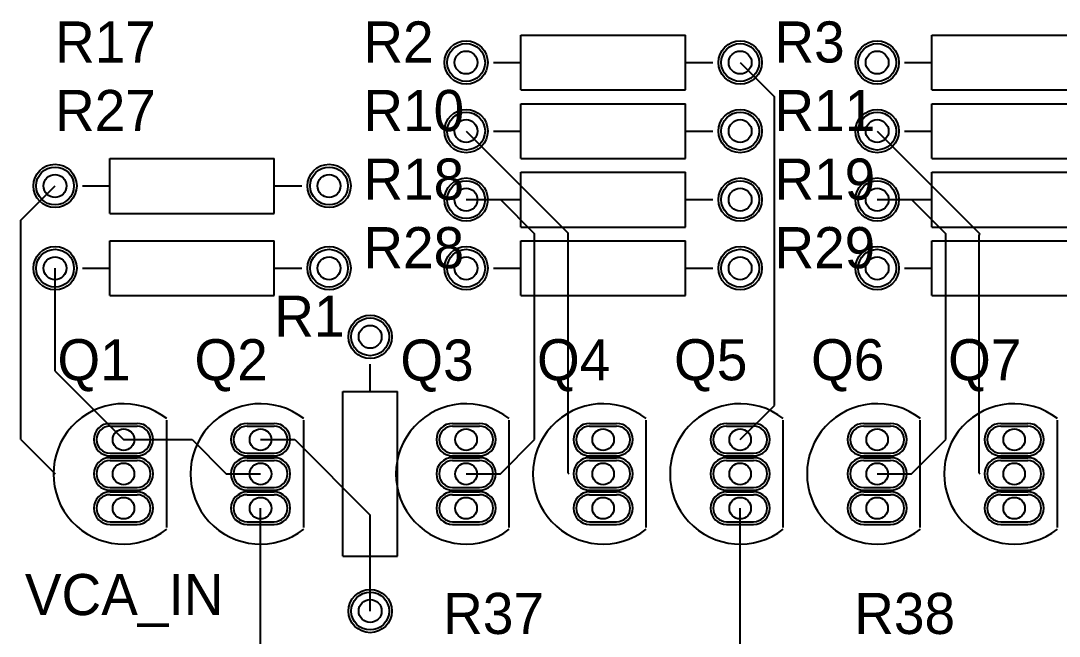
# Model space of a CAD drawing. Extents: x 0.2 to 21.7, y 0.2 to 7.8.
# Drawn here: x 2.85 to 4.366, y 3.863 to 4.761 of the extents above; entities that cross this region are included whole.
import ezdxf

# ---------------------------------------------------------------- set-up
doc = ezdxf.new("R2010")
doc.units = 0
doc.layers.get('0').update_dxf_attribs({"linetype": 'CONTINUOUS'})
for name, color, linetype in [('BOTTOMLAYER', 5, 'CONTINUOUS'), ('BOTTOMSOLDER', 6, 'CONTINUOUS'), ('MULTILAYER', 9, 'CONTINUOUS'), ('PADHOLE', 156, 'CONTINUOUS'), ('TOPLAYER', 1, 'CONTINUOUS'), ('TOPOVERLAY', 2, 'CONTINUOUS'), ('TOPSOLDER', 216, 'CONTINUOUS')]:
    doc.layers.add(name, color=color, linetype=linetype)

# ---------------------------------------------------------------- blocks, each defined once
blk = doc.blocks.new('29_04_33')
at = {"layer": 'BOTTOMLAYER'}
for p, q in [((-0.019685, 0.069685), (0.019685, 0.069685)), ((-0.019685, 0.030315), (0.019685, 0.030315)), ((-0.019685, 0.019685), (0.019685, 0.019685)), ((-0.019685, -0.019685), (0.019685, -0.019685)), ((-0.019685, -0.030315), (0.019685, -0.030315)), ((-0.019685, -0.069685), (0.019685, -0.069685))]:
    blk.add_line(p, q, dxfattribs=at)
for centre, start, end in [((-0.019685, 0.05), 90, 270), ((0.019685, 0.05), 270, 90), ((-0.019685, 0), 90, 270), ((0.019685, 0), 270, 90), ((-0.019685, -0.05), 90, 270), ((0.019685, -0.05), 270, 90)]:
    blk.add_arc(centre, 0.019685, start, end, dxfattribs=at)
at = {"layer": 'BOTTOMSOLDER'}
for p, q in [((-0.019685, 0.073685), (0.019685, 0.073685)), ((-0.019685, 0.026315), (0.019685, 0.026315)), ((-0.019685, 0.023685), (0.019685, 0.023685)), ((-0.019685, -0.023685), (0.019685, -0.023685)), ((-0.019685, -0.026315), (0.019685, -0.026315)), ((-0.019685, -0.073685), (0.019685, -0.073685))]:
    blk.add_line(p, q, dxfattribs=at)
for centre, start, end in [((-0.019685, 0.05), 90, 270), ((0.019685, 0.05), 270, 90), ((-0.019685, 0), 90, 270), ((0.019685, 0), 270, 90), ((-0.019685, -0.05), 90, 270), ((0.019685, -0.05), 270, 90)]:
    blk.add_arc(centre, 0.023685, start, end, dxfattribs=at)
at = {"layer": 'MULTILAYER'}
for p, q in [((-0.019685, 0.069685), (0.019685, 0.069685)), ((-0.019685, 0.030315), (0.019685, 0.030315)), ((-0.019685, 0.019685), (0.019685, 0.019685)), ((-0.019685, -0.019685), (0.019685, -0.019685)), ((-0.019685, -0.030315), (0.019685, -0.030315)), ((-0.019685, -0.069685), (0.019685, -0.069685))]:
    blk.add_line(p, q, dxfattribs=at)
for centre, start, end in [((-0.019685, 0.05), 90, 270), ((0.019685, 0.05), 270, 90), ((-0.019685, 0), 90, 270), ((0.019685, 0), 270, 90), ((-0.019685, -0.05), 90, 270), ((0.019685, -0.05), 270, 90)]:
    blk.add_arc(centre, 0.019685, start, end, dxfattribs=at)
at = {"layer": 'PADHOLE'}
for centre in [(0, 0.05), (0, 0), (0, -0.05)]:
    blk.add_circle(centre, 0.015748, dxfattribs=at)
at = {"layer": 'TOPLAYER'}
for p, q in [((-0.019685, 0.069685), (0.019685, 0.069685)), ((-0.019685, 0.030315), (0.019685, 0.030315)), ((-0.019685, 0.019685), (0.019685, 0.019685)), ((-0.019685, -0.019685), (0.019685, -0.019685)), ((-0.019685, -0.030315), (0.019685, -0.030315)), ((-0.019685, -0.069685), (0.019685, -0.069685))]:
    blk.add_line(p, q, dxfattribs=at)
for centre, start, end in [((-0.019685, 0.05), 90, 270), ((0.019685, 0.05), 270, 90), ((-0.019685, 0), 90, 270), ((0.019685, 0), 270, 90), ((-0.019685, -0.05), 90, 270), ((0.019685, -0.05), 270, 90)]:
    blk.add_arc(centre, 0.019685, start, end, dxfattribs=at)
at = {"layer": 'TOPOVERLAY'}
blk.add_line((0.062992, -0.078346), (0.062992, 0.078346), dxfattribs=at)
blk.add_arc((0, 0), 0.102362, 52, 308, dxfattribs=at)
at = {"layer": 'TOPSOLDER'}
for p, q in [((-0.019685, 0.073685), (0.019685, 0.073685)), ((-0.019685, 0.026315), (0.019685, 0.026315)), ((-0.019685, 0.023685), (0.019685, 0.023685)), ((-0.019685, -0.023685), (0.019685, -0.023685)), ((-0.019685, -0.026315), (0.019685, -0.026315)), ((-0.019685, -0.073685), (0.019685, -0.073685))]:
    blk.add_line(p, q, dxfattribs=at)
for centre, start, end in [((-0.019685, 0.05), 90, 270), ((0.019685, 0.05), 270, 90), ((-0.019685, 0), 90, 270), ((0.019685, 0), 270, 90), ((-0.019685, -0.05), 90, 270), ((0.019685, -0.05), 270, 90)]:
    blk.add_arc(centre, 0.023685, start, end, dxfattribs=at)
blk = doc.blocks.new('29_04_34')
at = {"layer": 'BOTTOMLAYER'}
for p, q in [((-0.019685, 0.069685), (0.019685, 0.069685)), ((-0.019685, 0.030315), (0.019685, 0.030315)), ((-0.019685, 0.019685), (0.019685, 0.019685)), ((-0.019685, -0.019685), (0.019685, -0.019685)), ((-0.019685, -0.030315), (0.019685, -0.030315)), ((-0.019685, -0.069685), (0.019685, -0.069685))]:
    blk.add_line(p, q, dxfattribs=at)
for centre, start, end in [((-0.019685, 0.05), 90, 270), ((0.019685, 0.05), 270, 90), ((-0.019685, 0), 90, 270), ((0.019685, 0), 270, 90), ((-0.019685, -0.05), 90, 270), ((0.019685, -0.05), 270, 90)]:
    blk.add_arc(centre, 0.019685, start, end, dxfattribs=at)
at = {"layer": 'BOTTOMSOLDER'}
for p, q in [((-0.019685, 0.073685), (0.019685, 0.073685)), ((-0.019685, 0.026315), (0.019685, 0.026315)), ((-0.019685, 0.023685), (0.019685, 0.023685)), ((-0.019685, -0.023685), (0.019685, -0.023685)), ((-0.019685, -0.026315), (0.019685, -0.026315)), ((-0.019685, -0.073685), (0.019685, -0.073685))]:
    blk.add_line(p, q, dxfattribs=at)
for centre, start, end in [((-0.019685, 0.05), 90, 270), ((0.019685, 0.05), 270, 90), ((-0.019685, 0), 90, 270), ((0.019685, 0), 270, 90), ((-0.019685, -0.05), 90, 270), ((0.019685, -0.05), 270, 90)]:
    blk.add_arc(centre, 0.023685, start, end, dxfattribs=at)
at = {"layer": 'MULTILAYER'}
for p, q in [((-0.019685, 0.069685), (0.019685, 0.069685)), ((-0.019685, 0.030315), (0.019685, 0.030315)), ((-0.019685, 0.019685), (0.019685, 0.019685)), ((-0.019685, -0.019685), (0.019685, -0.019685)), ((-0.019685, -0.030315), (0.019685, -0.030315)), ((-0.019685, -0.069685), (0.019685, -0.069685))]:
    blk.add_line(p, q, dxfattribs=at)
for centre, start, end in [((-0.019685, 0.05), 90, 270), ((0.019685, 0.05), 270, 90), ((-0.019685, 0), 90, 270), ((0.019685, 0), 270, 90), ((-0.019685, -0.05), 90, 270), ((0.019685, -0.05), 270, 90)]:
    blk.add_arc(centre, 0.019685, start, end, dxfattribs=at)
at = {"layer": 'PADHOLE'}
for centre in [(0, 0.05), (0, 0), (0, -0.05)]:
    blk.add_circle(centre, 0.015748, dxfattribs=at)
at = {"layer": 'TOPLAYER'}
for p, q in [((-0.019685, 0.069685), (0.019685, 0.069685)), ((-0.019685, 0.030315), (0.019685, 0.030315)), ((-0.019685, 0.019685), (0.019685, 0.019685)), ((-0.019685, -0.019685), (0.019685, -0.019685)), ((-0.019685, -0.030315), (0.019685, -0.030315)), ((-0.019685, -0.069685), (0.019685, -0.069685))]:
    blk.add_line(p, q, dxfattribs=at)
for centre, start, end in [((-0.019685, 0.05), 90, 270), ((0.019685, 0.05), 270, 90), ((-0.019685, 0), 90, 270), ((0.019685, 0), 270, 90), ((-0.019685, -0.05), 90, 270), ((0.019685, -0.05), 270, 90)]:
    blk.add_arc(centre, 0.019685, start, end, dxfattribs=at)
at = {"layer": 'TOPOVERLAY'}
blk.add_line((0.062992, -0.078346), (0.062992, 0.078346), dxfattribs=at)
blk.add_arc((0, 0), 0.102362, 52, 308, dxfattribs=at)
at = {"layer": 'TOPSOLDER'}
for p, q in [((-0.019685, 0.073685), (0.019685, 0.073685)), ((-0.019685, 0.026315), (0.019685, 0.026315)), ((-0.019685, 0.023685), (0.019685, 0.023685)), ((-0.019685, -0.023685), (0.019685, -0.023685)), ((-0.019685, -0.026315), (0.019685, -0.026315)), ((-0.019685, -0.073685), (0.019685, -0.073685))]:
    blk.add_line(p, q, dxfattribs=at)
for centre, start, end in [((-0.019685, 0.05), 90, 270), ((0.019685, 0.05), 270, 90), ((-0.019685, 0), 90, 270), ((0.019685, 0), 270, 90), ((-0.019685, -0.05), 90, 270), ((0.019685, -0.05), 270, 90)]:
    blk.add_arc(centre, 0.023685, start, end, dxfattribs=at)
blk = doc.blocks.new('29_04_35')
at = {"layer": 'BOTTOMLAYER'}
for p, q in [((-0.019685, 0.069685), (0.019685, 0.069685)), ((-0.019685, 0.030315), (0.019685, 0.030315)), ((-0.019685, 0.019685), (0.019685, 0.019685)), ((-0.019685, -0.019685), (0.019685, -0.019685)), ((-0.019685, -0.030315), (0.019685, -0.030315)), ((-0.019685, -0.069685), (0.019685, -0.069685))]:
    blk.add_line(p, q, dxfattribs=at)
for centre, start, end in [((-0.019685, 0.05), 90, 270), ((0.019685, 0.05), 270, 90), ((-0.019685, 0), 90, 270), ((0.019685, 0), 270, 90), ((-0.019685, -0.05), 90, 270), ((0.019685, -0.05), 270, 90)]:
    blk.add_arc(centre, 0.019685, start, end, dxfattribs=at)
at = {"layer": 'BOTTOMSOLDER'}
for p, q in [((-0.019685, 0.073685), (0.019685, 0.073685)), ((-0.019685, 0.026315), (0.019685, 0.026315)), ((-0.019685, 0.023685), (0.019685, 0.023685)), ((-0.019685, -0.023685), (0.019685, -0.023685)), ((-0.019685, -0.026315), (0.019685, -0.026315)), ((-0.019685, -0.073685), (0.019685, -0.073685))]:
    blk.add_line(p, q, dxfattribs=at)
for centre, start, end in [((-0.019685, 0.05), 90, 270), ((0.019685, 0.05), 270, 90), ((-0.019685, 0), 90, 270), ((0.019685, 0), 270, 90), ((-0.019685, -0.05), 90, 270), ((0.019685, -0.05), 270, 90)]:
    blk.add_arc(centre, 0.023685, start, end, dxfattribs=at)
at = {"layer": 'MULTILAYER'}
for p, q in [((-0.019685, 0.069685), (0.019685, 0.069685)), ((-0.019685, 0.030315), (0.019685, 0.030315)), ((-0.019685, 0.019685), (0.019685, 0.019685)), ((-0.019685, -0.019685), (0.019685, -0.019685)), ((-0.019685, -0.030315), (0.019685, -0.030315)), ((-0.019685, -0.069685), (0.019685, -0.069685))]:
    blk.add_line(p, q, dxfattribs=at)
for centre, start, end in [((-0.019685, 0.05), 90, 270), ((0.019685, 0.05), 270, 90), ((-0.019685, 0), 90, 270), ((0.019685, 0), 270, 90), ((-0.019685, -0.05), 90, 270), ((0.019685, -0.05), 270, 90)]:
    blk.add_arc(centre, 0.019685, start, end, dxfattribs=at)
at = {"layer": 'PADHOLE'}
for centre in [(0, 0.05), (0, 0), (0, -0.05)]:
    blk.add_circle(centre, 0.015748, dxfattribs=at)
at = {"layer": 'TOPLAYER'}
for p, q in [((-0.019685, 0.069685), (0.019685, 0.069685)), ((-0.019685, 0.030315), (0.019685, 0.030315)), ((-0.019685, 0.019685), (0.019685, 0.019685)), ((-0.019685, -0.019685), (0.019685, -0.019685)), ((-0.019685, -0.030315), (0.019685, -0.030315)), ((-0.019685, -0.069685), (0.019685, -0.069685))]:
    blk.add_line(p, q, dxfattribs=at)
for centre, start, end in [((-0.019685, 0.05), 90, 270), ((0.019685, 0.05), 270, 90), ((-0.019685, 0), 90, 270), ((0.019685, 0), 270, 90), ((-0.019685, -0.05), 90, 270), ((0.019685, -0.05), 270, 90)]:
    blk.add_arc(centre, 0.019685, start, end, dxfattribs=at)
at = {"layer": 'TOPOVERLAY'}
blk.add_line((0.062992, -0.078346), (0.062992, 0.078346), dxfattribs=at)
blk.add_arc((0, 0), 0.102362, 52, 308, dxfattribs=at)
at = {"layer": 'TOPSOLDER'}
for p, q in [((-0.019685, 0.073685), (0.019685, 0.073685)), ((-0.019685, 0.026315), (0.019685, 0.026315)), ((-0.019685, 0.023685), (0.019685, 0.023685)), ((-0.019685, -0.023685), (0.019685, -0.023685)), ((-0.019685, -0.026315), (0.019685, -0.026315)), ((-0.019685, -0.073685), (0.019685, -0.073685))]:
    blk.add_line(p, q, dxfattribs=at)
for centre, start, end in [((-0.019685, 0.05), 90, 270), ((0.019685, 0.05), 270, 90), ((-0.019685, 0), 90, 270), ((0.019685, 0), 270, 90), ((-0.019685, -0.05), 90, 270), ((0.019685, -0.05), 270, 90)]:
    blk.add_arc(centre, 0.023685, start, end, dxfattribs=at)
blk = doc.blocks.new('29_04_36')
at = {"layer": 'BOTTOMLAYER'}
for p, q in [((-0.019685, 0.069685), (0.019685, 0.069685)), ((-0.019685, 0.030315), (0.019685, 0.030315)), ((-0.019685, 0.019685), (0.019685, 0.019685)), ((-0.019685, -0.019685), (0.019685, -0.019685)), ((-0.019685, -0.030315), (0.019685, -0.030315)), ((-0.019685, -0.069685), (0.019685, -0.069685))]:
    blk.add_line(p, q, dxfattribs=at)
for centre, start, end in [((-0.019685, 0.05), 90, 270), ((0.019685, 0.05), 270, 90), ((-0.019685, 0), 90, 270), ((0.019685, 0), 270, 90), ((-0.019685, -0.05), 90, 270), ((0.019685, -0.05), 270, 90)]:
    blk.add_arc(centre, 0.019685, start, end, dxfattribs=at)
at = {"layer": 'BOTTOMSOLDER'}
for p, q in [((-0.019685, 0.073685), (0.019685, 0.073685)), ((-0.019685, 0.026315), (0.019685, 0.026315)), ((-0.019685, 0.023685), (0.019685, 0.023685)), ((-0.019685, -0.023685), (0.019685, -0.023685)), ((-0.019685, -0.026315), (0.019685, -0.026315)), ((-0.019685, -0.073685), (0.019685, -0.073685))]:
    blk.add_line(p, q, dxfattribs=at)
for centre, start, end in [((-0.019685, 0.05), 90, 270), ((0.019685, 0.05), 270, 90), ((-0.019685, 0), 90, 270), ((0.019685, 0), 270, 90), ((-0.019685, -0.05), 90, 270), ((0.019685, -0.05), 270, 90)]:
    blk.add_arc(centre, 0.023685, start, end, dxfattribs=at)
at = {"layer": 'MULTILAYER'}
for p, q in [((-0.019685, 0.069685), (0.019685, 0.069685)), ((-0.019685, 0.030315), (0.019685, 0.030315)), ((-0.019685, 0.019685), (0.019685, 0.019685)), ((-0.019685, -0.019685), (0.019685, -0.019685)), ((-0.019685, -0.030315), (0.019685, -0.030315)), ((-0.019685, -0.069685), (0.019685, -0.069685))]:
    blk.add_line(p, q, dxfattribs=at)
for centre, start, end in [((-0.019685, 0.05), 90, 270), ((0.019685, 0.05), 270, 90), ((-0.019685, 0), 90, 270), ((0.019685, 0), 270, 90), ((-0.019685, -0.05), 90, 270), ((0.019685, -0.05), 270, 90)]:
    blk.add_arc(centre, 0.019685, start, end, dxfattribs=at)
at = {"layer": 'PADHOLE'}
for centre in [(0, 0.05), (0, 0), (0, -0.05)]:
    blk.add_circle(centre, 0.015748, dxfattribs=at)
at = {"layer": 'TOPLAYER'}
for p, q in [((-0.019685, 0.069685), (0.019685, 0.069685)), ((-0.019685, 0.030315), (0.019685, 0.030315)), ((-0.019685, 0.019685), (0.019685, 0.019685)), ((-0.019685, -0.019685), (0.019685, -0.019685)), ((-0.019685, -0.030315), (0.019685, -0.030315)), ((-0.019685, -0.069685), (0.019685, -0.069685))]:
    blk.add_line(p, q, dxfattribs=at)
for centre, start, end in [((-0.019685, 0.05), 90, 270), ((0.019685, 0.05), 270, 90), ((-0.019685, 0), 90, 270), ((0.019685, 0), 270, 90), ((-0.019685, -0.05), 90, 270), ((0.019685, -0.05), 270, 90)]:
    blk.add_arc(centre, 0.019685, start, end, dxfattribs=at)
at = {"layer": 'TOPOVERLAY'}
blk.add_line((0.062992, -0.078346), (0.062992, 0.078346), dxfattribs=at)
blk.add_arc((0, 0), 0.102362, 52, 308, dxfattribs=at)
at = {"layer": 'TOPSOLDER'}
for p, q in [((-0.019685, 0.073685), (0.019685, 0.073685)), ((-0.019685, 0.026315), (0.019685, 0.026315)), ((-0.019685, 0.023685), (0.019685, 0.023685)), ((-0.019685, -0.023685), (0.019685, -0.023685)), ((-0.019685, -0.026315), (0.019685, -0.026315)), ((-0.019685, -0.073685), (0.019685, -0.073685))]:
    blk.add_line(p, q, dxfattribs=at)
for centre, start, end in [((-0.019685, 0.05), 90, 270), ((0.019685, 0.05), 270, 90), ((-0.019685, 0), 90, 270), ((0.019685, 0), 270, 90), ((-0.019685, -0.05), 90, 270), ((0.019685, -0.05), 270, 90)]:
    blk.add_arc(centre, 0.023685, start, end, dxfattribs=at)
blk = doc.blocks.new('29_04_37')
at = {"layer": 'BOTTOMLAYER'}
for p, q in [((-0.019685, 0.069685), (0.019685, 0.069685)), ((-0.019685, 0.030315), (0.019685, 0.030315)), ((-0.019685, 0.019685), (0.019685, 0.019685)), ((-0.019685, -0.019685), (0.019685, -0.019685)), ((-0.019685, -0.030315), (0.019685, -0.030315)), ((-0.019685, -0.069685), (0.019685, -0.069685))]:
    blk.add_line(p, q, dxfattribs=at)
for centre, start, end in [((-0.019685, 0.05), 90, 270), ((0.019685, 0.05), 270, 90), ((-0.019685, 0), 90, 270), ((0.019685, 0), 270, 90), ((-0.019685, -0.05), 90, 270), ((0.019685, -0.05), 270, 90)]:
    blk.add_arc(centre, 0.019685, start, end, dxfattribs=at)
at = {"layer": 'BOTTOMSOLDER'}
for p, q in [((-0.019685, 0.073685), (0.019685, 0.073685)), ((-0.019685, 0.026315), (0.019685, 0.026315)), ((-0.019685, 0.023685), (0.019685, 0.023685)), ((-0.019685, -0.023685), (0.019685, -0.023685)), ((-0.019685, -0.026315), (0.019685, -0.026315)), ((-0.019685, -0.073685), (0.019685, -0.073685))]:
    blk.add_line(p, q, dxfattribs=at)
for centre, start, end in [((-0.019685, 0.05), 90, 270), ((0.019685, 0.05), 270, 90), ((-0.019685, 0), 90, 270), ((0.019685, 0), 270, 90), ((-0.019685, -0.05), 90, 270), ((0.019685, -0.05), 270, 90)]:
    blk.add_arc(centre, 0.023685, start, end, dxfattribs=at)
at = {"layer": 'MULTILAYER'}
for p, q in [((-0.019685, 0.069685), (0.019685, 0.069685)), ((-0.019685, 0.030315), (0.019685, 0.030315)), ((-0.019685, 0.019685), (0.019685, 0.019685)), ((-0.019685, -0.019685), (0.019685, -0.019685)), ((-0.019685, -0.030315), (0.019685, -0.030315)), ((-0.019685, -0.069685), (0.019685, -0.069685))]:
    blk.add_line(p, q, dxfattribs=at)
for centre, start, end in [((-0.019685, 0.05), 90, 270), ((0.019685, 0.05), 270, 90), ((-0.019685, 0), 90, 270), ((0.019685, 0), 270, 90), ((-0.019685, -0.05), 90, 270), ((0.019685, -0.05), 270, 90)]:
    blk.add_arc(centre, 0.019685, start, end, dxfattribs=at)
at = {"layer": 'PADHOLE'}
for centre in [(0, 0.05), (0, 0), (0, -0.05)]:
    blk.add_circle(centre, 0.015748, dxfattribs=at)
at = {"layer": 'TOPLAYER'}
for p, q in [((-0.019685, 0.069685), (0.019685, 0.069685)), ((-0.019685, 0.030315), (0.019685, 0.030315)), ((-0.019685, 0.019685), (0.019685, 0.019685)), ((-0.019685, -0.019685), (0.019685, -0.019685)), ((-0.019685, -0.030315), (0.019685, -0.030315)), ((-0.019685, -0.069685), (0.019685, -0.069685))]:
    blk.add_line(p, q, dxfattribs=at)
for centre, start, end in [((-0.019685, 0.05), 90, 270), ((0.019685, 0.05), 270, 90), ((-0.019685, 0), 90, 270), ((0.019685, 0), 270, 90), ((-0.019685, -0.05), 90, 270), ((0.019685, -0.05), 270, 90)]:
    blk.add_arc(centre, 0.019685, start, end, dxfattribs=at)
at = {"layer": 'TOPOVERLAY'}
blk.add_line((0.062992, -0.078346), (0.062992, 0.078346), dxfattribs=at)
blk.add_arc((0, 0), 0.102362, 52, 308, dxfattribs=at)
at = {"layer": 'TOPSOLDER'}
for p, q in [((-0.019685, 0.073685), (0.019685, 0.073685)), ((-0.019685, 0.026315), (0.019685, 0.026315)), ((-0.019685, 0.023685), (0.019685, 0.023685)), ((-0.019685, -0.023685), (0.019685, -0.023685)), ((-0.019685, -0.026315), (0.019685, -0.026315)), ((-0.019685, -0.073685), (0.019685, -0.073685))]:
    blk.add_line(p, q, dxfattribs=at)
for centre, start, end in [((-0.019685, 0.05), 90, 270), ((0.019685, 0.05), 270, 90), ((-0.019685, 0), 90, 270), ((0.019685, 0), 270, 90), ((-0.019685, -0.05), 90, 270), ((0.019685, -0.05), 270, 90)]:
    blk.add_arc(centre, 0.023685, start, end, dxfattribs=at)
blk = doc.blocks.new('29_04_38')
at = {"layer": 'BOTTOMLAYER'}
for p, q in [((-0.019685, 0.069685), (0.019685, 0.069685)), ((-0.019685, 0.030315), (0.019685, 0.030315)), ((-0.019685, 0.019685), (0.019685, 0.019685)), ((-0.019685, -0.019685), (0.019685, -0.019685)), ((-0.019685, -0.030315), (0.019685, -0.030315)), ((-0.019685, -0.069685), (0.019685, -0.069685))]:
    blk.add_line(p, q, dxfattribs=at)
for centre, start, end in [((-0.019685, 0.05), 90, 270), ((0.019685, 0.05), 270, 90), ((-0.019685, 0), 90, 270), ((0.019685, 0), 270, 90), ((-0.019685, -0.05), 90, 270), ((0.019685, -0.05), 270, 90)]:
    blk.add_arc(centre, 0.019685, start, end, dxfattribs=at)
at = {"layer": 'BOTTOMSOLDER'}
for p, q in [((-0.019685, 0.073685), (0.019685, 0.073685)), ((-0.019685, 0.026315), (0.019685, 0.026315)), ((-0.019685, 0.023685), (0.019685, 0.023685)), ((-0.019685, -0.023685), (0.019685, -0.023685)), ((-0.019685, -0.026315), (0.019685, -0.026315)), ((-0.019685, -0.073685), (0.019685, -0.073685))]:
    blk.add_line(p, q, dxfattribs=at)
for centre, start, end in [((-0.019685, 0.05), 90, 270), ((0.019685, 0.05), 270, 90), ((-0.019685, 0), 90, 270), ((0.019685, 0), 270, 90), ((-0.019685, -0.05), 90, 270), ((0.019685, -0.05), 270, 90)]:
    blk.add_arc(centre, 0.023685, start, end, dxfattribs=at)
at = {"layer": 'MULTILAYER'}
for p, q in [((-0.019685, 0.069685), (0.019685, 0.069685)), ((-0.019685, 0.030315), (0.019685, 0.030315)), ((-0.019685, 0.019685), (0.019685, 0.019685)), ((-0.019685, -0.019685), (0.019685, -0.019685)), ((-0.019685, -0.030315), (0.019685, -0.030315)), ((-0.019685, -0.069685), (0.019685, -0.069685))]:
    blk.add_line(p, q, dxfattribs=at)
for centre, start, end in [((-0.019685, 0.05), 90, 270), ((0.019685, 0.05), 270, 90), ((-0.019685, 0), 90, 270), ((0.019685, 0), 270, 90), ((-0.019685, -0.05), 90, 270), ((0.019685, -0.05), 270, 90)]:
    blk.add_arc(centre, 0.019685, start, end, dxfattribs=at)
at = {"layer": 'PADHOLE'}
for centre in [(0, 0.05), (0, 0), (0, -0.05)]:
    blk.add_circle(centre, 0.015748, dxfattribs=at)
at = {"layer": 'TOPLAYER'}
for p, q in [((-0.019685, 0.069685), (0.019685, 0.069685)), ((-0.019685, 0.030315), (0.019685, 0.030315)), ((-0.019685, 0.019685), (0.019685, 0.019685)), ((-0.019685, -0.019685), (0.019685, -0.019685)), ((-0.019685, -0.030315), (0.019685, -0.030315)), ((-0.019685, -0.069685), (0.019685, -0.069685))]:
    blk.add_line(p, q, dxfattribs=at)
for centre, start, end in [((-0.019685, 0.05), 90, 270), ((0.019685, 0.05), 270, 90), ((-0.019685, 0), 90, 270), ((0.019685, 0), 270, 90), ((-0.019685, -0.05), 90, 270), ((0.019685, -0.05), 270, 90)]:
    blk.add_arc(centre, 0.019685, start, end, dxfattribs=at)
at = {"layer": 'TOPOVERLAY'}
blk.add_line((0.062992, -0.078346), (0.062992, 0.078346), dxfattribs=at)
blk.add_arc((0, 0), 0.102362, 52, 308, dxfattribs=at)
at = {"layer": 'TOPSOLDER'}
for p, q in [((-0.019685, 0.073685), (0.019685, 0.073685)), ((-0.019685, 0.026315), (0.019685, 0.026315)), ((-0.019685, 0.023685), (0.019685, 0.023685)), ((-0.019685, -0.023685), (0.019685, -0.023685)), ((-0.019685, -0.026315), (0.019685, -0.026315)), ((-0.019685, -0.073685), (0.019685, -0.073685))]:
    blk.add_line(p, q, dxfattribs=at)
for centre, start, end in [((-0.019685, 0.05), 90, 270), ((0.019685, 0.05), 270, 90), ((-0.019685, 0), 90, 270), ((0.019685, 0), 270, 90), ((-0.019685, -0.05), 90, 270), ((0.019685, -0.05), 270, 90)]:
    blk.add_arc(centre, 0.023685, start, end, dxfattribs=at)
blk = doc.blocks.new('29_04_39')
at = {"layer": 'BOTTOMLAYER'}
for p, q in [((-0.019685, 0.069685), (0.019685, 0.069685)), ((-0.019685, 0.030315), (0.019685, 0.030315)), ((-0.019685, 0.019685), (0.019685, 0.019685)), ((-0.019685, -0.019685), (0.019685, -0.019685)), ((-0.019685, -0.030315), (0.019685, -0.030315)), ((-0.019685, -0.069685), (0.019685, -0.069685))]:
    blk.add_line(p, q, dxfattribs=at)
for centre, start, end in [((-0.019685, 0.05), 90, 270), ((0.019685, 0.05), 270, 90), ((-0.019685, 0), 90, 270), ((0.019685, 0), 270, 90), ((-0.019685, -0.05), 90, 270), ((0.019685, -0.05), 270, 90)]:
    blk.add_arc(centre, 0.019685, start, end, dxfattribs=at)
at = {"layer": 'BOTTOMSOLDER'}
for p, q in [((-0.019685, 0.073685), (0.019685, 0.073685)), ((-0.019685, 0.026315), (0.019685, 0.026315)), ((-0.019685, 0.023685), (0.019685, 0.023685)), ((-0.019685, -0.023685), (0.019685, -0.023685)), ((-0.019685, -0.026315), (0.019685, -0.026315)), ((-0.019685, -0.073685), (0.019685, -0.073685))]:
    blk.add_line(p, q, dxfattribs=at)
for centre, start, end in [((-0.019685, 0.05), 90, 270), ((0.019685, 0.05), 270, 90), ((-0.019685, 0), 90, 270), ((0.019685, 0), 270, 90), ((-0.019685, -0.05), 90, 270), ((0.019685, -0.05), 270, 90)]:
    blk.add_arc(centre, 0.023685, start, end, dxfattribs=at)
at = {"layer": 'MULTILAYER'}
for p, q in [((-0.019685, 0.069685), (0.019685, 0.069685)), ((-0.019685, 0.030315), (0.019685, 0.030315)), ((-0.019685, 0.019685), (0.019685, 0.019685)), ((-0.019685, -0.019685), (0.019685, -0.019685)), ((-0.019685, -0.030315), (0.019685, -0.030315)), ((-0.019685, -0.069685), (0.019685, -0.069685))]:
    blk.add_line(p, q, dxfattribs=at)
for centre, start, end in [((-0.019685, 0.05), 90, 270), ((0.019685, 0.05), 270, 90), ((-0.019685, 0), 90, 270), ((0.019685, 0), 270, 90), ((-0.019685, -0.05), 90, 270), ((0.019685, -0.05), 270, 90)]:
    blk.add_arc(centre, 0.019685, start, end, dxfattribs=at)
at = {"layer": 'PADHOLE'}
for centre in [(0, 0.05), (0, 0), (0, -0.05)]:
    blk.add_circle(centre, 0.015748, dxfattribs=at)
at = {"layer": 'TOPLAYER'}
for p, q in [((-0.019685, 0.069685), (0.019685, 0.069685)), ((-0.019685, 0.030315), (0.019685, 0.030315)), ((-0.019685, 0.019685), (0.019685, 0.019685)), ((-0.019685, -0.019685), (0.019685, -0.019685)), ((-0.019685, -0.030315), (0.019685, -0.030315)), ((-0.019685, -0.069685), (0.019685, -0.069685))]:
    blk.add_line(p, q, dxfattribs=at)
for centre, start, end in [((-0.019685, 0.05), 90, 270), ((0.019685, 0.05), 270, 90), ((-0.019685, 0), 90, 270), ((0.019685, 0), 270, 90), ((-0.019685, -0.05), 90, 270), ((0.019685, -0.05), 270, 90)]:
    blk.add_arc(centre, 0.019685, start, end, dxfattribs=at)
at = {"layer": 'TOPOVERLAY'}
blk.add_line((0.062992, -0.078346), (0.062992, 0.078346), dxfattribs=at)
blk.add_arc((0, 0), 0.102362, 52, 308, dxfattribs=at)
at = {"layer": 'TOPSOLDER'}
for p, q in [((-0.019685, 0.073685), (0.019685, 0.073685)), ((-0.019685, 0.026315), (0.019685, 0.026315)), ((-0.019685, 0.023685), (0.019685, 0.023685)), ((-0.019685, -0.023685), (0.019685, -0.023685)), ((-0.019685, -0.026315), (0.019685, -0.026315)), ((-0.019685, -0.073685), (0.019685, -0.073685))]:
    blk.add_line(p, q, dxfattribs=at)
for centre, start, end in [((-0.019685, 0.05), 90, 270), ((0.019685, 0.05), 270, 90), ((-0.019685, 0), 90, 270), ((0.019685, 0), 270, 90), ((-0.019685, -0.05), 90, 270), ((0.019685, -0.05), 270, 90)]:
    blk.add_arc(centre, 0.023685, start, end, dxfattribs=at)
blk = doc.blocks.new('AXIAL_0_4_65')
at = {"layer": 'BOTTOMLAYER'}
for centre in [(-0.2, 0), (0.2, 0)]:
    blk.add_circle(centre, 0.0276, dxfattribs=at)
at = {"layer": 'BOTTOMSOLDER'}
for centre in [(-0.2, 0), (0.2, 0)]:
    blk.add_circle(centre, 0.0316, dxfattribs=at)
at = {"layer": 'MULTILAYER'}
for centre in [(-0.2, 0), (0.2, 0)]:
    blk.add_circle(centre, 0.0276, dxfattribs=at)
at = {"layer": 'PADHOLE'}
for centre in [(-0.2, 0), (0.2, 0)]:
    blk.add_circle(centre, 0.0167, dxfattribs=at)
at = {"layer": 'TOPLAYER'}
for centre in [(-0.2, 0), (0.2, 0)]:
    blk.add_circle(centre, 0.0276, dxfattribs=at)
at = {"layer": 'TOPOVERLAY'}
for p, q in [((0.12, 0.04), (-0.12, 0.04)), ((-0.12, -0.04), (-0.12, 0.04)), ((0.12, -0.04), (0.12, 0.04)), ((-0.12, 0), (-0.16, 0)), ((0.16, 0), (0.12, 0)), ((0.12, -0.04), (-0.12, -0.04))]:
    blk.add_line(p, q, dxfattribs=at)
at = {"layer": 'TOPSOLDER'}
for centre in [(-0.2, 0), (0.2, 0)]:
    blk.add_circle(centre, 0.0316, dxfattribs=at)
blk = doc.blocks.new('AXIAL_0_4_66')
at = {"layer": 'BOTTOMLAYER'}
for centre in [(-0.2, 0), (0.2, 0)]:
    blk.add_circle(centre, 0.0276, dxfattribs=at)
at = {"layer": 'BOTTOMSOLDER'}
for centre in [(-0.2, 0), (0.2, 0)]:
    blk.add_circle(centre, 0.0316, dxfattribs=at)
at = {"layer": 'MULTILAYER'}
for centre in [(-0.2, 0), (0.2, 0)]:
    blk.add_circle(centre, 0.0276, dxfattribs=at)
at = {"layer": 'PADHOLE'}
for centre in [(-0.2, 0), (0.2, 0)]:
    blk.add_circle(centre, 0.0167, dxfattribs=at)
at = {"layer": 'TOPLAYER'}
for centre in [(-0.2, 0), (0.2, 0)]:
    blk.add_circle(centre, 0.0276, dxfattribs=at)
at = {"layer": 'TOPOVERLAY'}
for p, q in [((-0.12, 0.04), (0.12, 0.04)), ((-0.12, -0.04), (-0.12, 0.04)), ((0.12, -0.04), (0.12, 0.04)), ((-0.16, 0), (-0.12, 0)), ((0.12, 0), (0.16, 0)), ((-0.12, -0.04), (0.12, -0.04))]:
    blk.add_line(p, q, dxfattribs=at)
at = {"layer": 'TOPSOLDER'}
for centre in [(-0.2, 0), (0.2, 0)]:
    blk.add_circle(centre, 0.0316, dxfattribs=at)
blk = doc.blocks.new('AXIAL_0_4_67')
at = {"layer": 'BOTTOMLAYER'}
for centre in [(-0.2, 0), (0.2, 0)]:
    blk.add_circle(centre, 0.0276, dxfattribs=at)
at = {"layer": 'BOTTOMSOLDER'}
for centre in [(-0.2, 0), (0.2, 0)]:
    blk.add_circle(centre, 0.0316, dxfattribs=at)
at = {"layer": 'MULTILAYER'}
for centre in [(-0.2, 0), (0.2, 0)]:
    blk.add_circle(centre, 0.0276, dxfattribs=at)
at = {"layer": 'PADHOLE'}
for centre in [(-0.2, 0), (0.2, 0)]:
    blk.add_circle(centre, 0.0167, dxfattribs=at)
at = {"layer": 'TOPLAYER'}
for centre in [(-0.2, 0), (0.2, 0)]:
    blk.add_circle(centre, 0.0276, dxfattribs=at)
at = {"layer": 'TOPOVERLAY'}
for p, q in [((-0.12, 0.04), (0.12, 0.04)), ((-0.12, -0.04), (-0.12, 0.04)), ((0.12, -0.04), (0.12, 0.04)), ((-0.16, 0), (-0.12, 0)), ((0.12, 0), (0.16, 0)), ((-0.12, -0.04), (0.12, -0.04))]:
    blk.add_line(p, q, dxfattribs=at)
at = {"layer": 'TOPSOLDER'}
for centre in [(-0.2, 0), (0.2, 0)]:
    blk.add_circle(centre, 0.0316, dxfattribs=at)
blk = doc.blocks.new('AXIAL_0_4_74')
at = {"layer": 'BOTTOMLAYER'}
for centre in [(-0.2, 0), (0.2, 0)]:
    blk.add_circle(centre, 0.0276, dxfattribs=at)
at = {"layer": 'BOTTOMSOLDER'}
for centre in [(-0.2, 0), (0.2, 0)]:
    blk.add_circle(centre, 0.0316, dxfattribs=at)
at = {"layer": 'MULTILAYER'}
for centre in [(-0.2, 0), (0.2, 0)]:
    blk.add_circle(centre, 0.0276, dxfattribs=at)
at = {"layer": 'PADHOLE'}
for centre in [(-0.2, 0), (0.2, 0)]:
    blk.add_circle(centre, 0.0167, dxfattribs=at)
at = {"layer": 'TOPLAYER'}
for centre in [(-0.2, 0), (0.2, 0)]:
    blk.add_circle(centre, 0.0276, dxfattribs=at)
at = {"layer": 'TOPOVERLAY'}
for p, q in [((-0.12, 0.04), (0.12, 0.04)), ((-0.12, -0.04), (-0.12, 0.04)), ((0.12, -0.04), (0.12, 0.04)), ((-0.16, 0), (-0.12, 0)), ((0.12, 0), (0.16, 0)), ((-0.12, -0.04), (0.12, -0.04))]:
    blk.add_line(p, q, dxfattribs=at)
at = {"layer": 'TOPSOLDER'}
for centre in [(-0.2, 0), (0.2, 0)]:
    blk.add_circle(centre, 0.0316, dxfattribs=at)
blk = doc.blocks.new('AXIAL_0_4_75')
at = {"layer": 'BOTTOMLAYER'}
for centre in [(-0.2, 0), (0.2, 0)]:
    blk.add_circle(centre, 0.0276, dxfattribs=at)
at = {"layer": 'BOTTOMSOLDER'}
for centre in [(-0.2, 0), (0.2, 0)]:
    blk.add_circle(centre, 0.0316, dxfattribs=at)
at = {"layer": 'MULTILAYER'}
for centre in [(-0.2, 0), (0.2, 0)]:
    blk.add_circle(centre, 0.0276, dxfattribs=at)
at = {"layer": 'PADHOLE'}
for centre in [(-0.2, 0), (0.2, 0)]:
    blk.add_circle(centre, 0.0167, dxfattribs=at)
at = {"layer": 'TOPLAYER'}
for centre in [(-0.2, 0), (0.2, 0)]:
    blk.add_circle(centre, 0.0276, dxfattribs=at)
at = {"layer": 'TOPOVERLAY'}
for p, q in [((-0.12, 0.04), (0.12, 0.04)), ((-0.12, -0.04), (-0.12, 0.04)), ((0.12, -0.04), (0.12, 0.04)), ((-0.16, 0), (-0.12, 0)), ((0.12, 0), (0.16, 0)), ((-0.12, -0.04), (0.12, -0.04))]:
    blk.add_line(p, q, dxfattribs=at)
at = {"layer": 'TOPSOLDER'}
for centre in [(-0.2, 0), (0.2, 0)]:
    blk.add_circle(centre, 0.0316, dxfattribs=at)
blk = doc.blocks.new('AXIAL_0_4_81')
at = {"layer": 'BOTTOMLAYER'}
for centre in [(-0.2, 0), (0.2, 0)]:
    blk.add_circle(centre, 0.0276, dxfattribs=at)
at = {"layer": 'BOTTOMSOLDER'}
for centre in [(-0.2, 0), (0.2, 0)]:
    blk.add_circle(centre, 0.0316, dxfattribs=at)
at = {"layer": 'MULTILAYER'}
for centre in [(-0.2, 0), (0.2, 0)]:
    blk.add_circle(centre, 0.0276, dxfattribs=at)
at = {"layer": 'PADHOLE'}
for centre in [(-0.2, 0), (0.2, 0)]:
    blk.add_circle(centre, 0.0167, dxfattribs=at)
at = {"layer": 'TOPLAYER'}
for centre in [(-0.2, 0), (0.2, 0)]:
    blk.add_circle(centre, 0.0276, dxfattribs=at)
at = {"layer": 'TOPOVERLAY'}
for p, q in [((-0.12, 0.04), (0.12, 0.04)), ((-0.12, -0.04), (-0.12, 0.04)), ((0.12, -0.04), (0.12, 0.04)), ((-0.16, 0), (-0.12, 0)), ((0.12, 0), (0.16, 0)), ((-0.12, -0.04), (0.12, -0.04))]:
    blk.add_line(p, q, dxfattribs=at)
at = {"layer": 'TOPSOLDER'}
for centre in [(-0.2, 0), (0.2, 0)]:
    blk.add_circle(centre, 0.0316, dxfattribs=at)
blk = doc.blocks.new('AXIAL_0_4_82')
at = {"layer": 'BOTTOMLAYER'}
for centre in [(-0.2, 0), (0.2, 0)]:
    blk.add_circle(centre, 0.0276, dxfattribs=at)
at = {"layer": 'BOTTOMSOLDER'}
for centre in [(-0.2, 0), (0.2, 0)]:
    blk.add_circle(centre, 0.0316, dxfattribs=at)
at = {"layer": 'MULTILAYER'}
for centre in [(-0.2, 0), (0.2, 0)]:
    blk.add_circle(centre, 0.0276, dxfattribs=at)
at = {"layer": 'PADHOLE'}
for centre in [(-0.2, 0), (0.2, 0)]:
    blk.add_circle(centre, 0.0167, dxfattribs=at)
at = {"layer": 'TOPLAYER'}
for centre in [(-0.2, 0), (0.2, 0)]:
    blk.add_circle(centre, 0.0276, dxfattribs=at)
at = {"layer": 'TOPOVERLAY'}
for p, q in [((-0.12, 0.04), (0.12, 0.04)), ((-0.12, -0.04), (-0.12, 0.04)), ((0.12, -0.04), (0.12, 0.04)), ((-0.16, 0), (-0.12, 0)), ((0.12, 0), (0.16, 0)), ((-0.12, -0.04), (0.12, -0.04))]:
    blk.add_line(p, q, dxfattribs=at)
at = {"layer": 'TOPSOLDER'}
for centre in [(-0.2, 0), (0.2, 0)]:
    blk.add_circle(centre, 0.0316, dxfattribs=at)
blk = doc.blocks.new('AXIAL_0_4_83')
at = {"layer": 'BOTTOMLAYER'}
for centre in [(-0.2, 0), (0.2, 0)]:
    blk.add_circle(centre, 0.0276, dxfattribs=at)
at = {"layer": 'BOTTOMSOLDER'}
for centre in [(-0.2, 0), (0.2, 0)]:
    blk.add_circle(centre, 0.0316, dxfattribs=at)
at = {"layer": 'MULTILAYER'}
for centre in [(-0.2, 0), (0.2, 0)]:
    blk.add_circle(centre, 0.0276, dxfattribs=at)
at = {"layer": 'PADHOLE'}
for centre in [(-0.2, 0), (0.2, 0)]:
    blk.add_circle(centre, 0.0167, dxfattribs=at)
at = {"layer": 'TOPLAYER'}
for centre in [(-0.2, 0), (0.2, 0)]:
    blk.add_circle(centre, 0.0276, dxfattribs=at)
at = {"layer": 'TOPOVERLAY'}
for p, q in [((-0.12, 0.04), (0.12, 0.04)), ((-0.12, -0.04), (-0.12, 0.04)), ((0.12, -0.04), (0.12, 0.04)), ((-0.16, 0), (-0.12, 0)), ((0.12, 0), (0.16, 0)), ((-0.12, -0.04), (0.12, -0.04))]:
    blk.add_line(p, q, dxfattribs=at)
at = {"layer": 'TOPSOLDER'}
for centre in [(-0.2, 0), (0.2, 0)]:
    blk.add_circle(centre, 0.0316, dxfattribs=at)
blk = doc.blocks.new('AXIAL_0_4_91')
at = {"layer": 'BOTTOMLAYER'}
for centre in [(-0.2, 0), (0.2, 0)]:
    blk.add_circle(centre, 0.0276, dxfattribs=at)
at = {"layer": 'BOTTOMSOLDER'}
for centre in [(-0.2, 0), (0.2, 0)]:
    blk.add_circle(centre, 0.0316, dxfattribs=at)
at = {"layer": 'MULTILAYER'}
for centre in [(-0.2, 0), (0.2, 0)]:
    blk.add_circle(centre, 0.0276, dxfattribs=at)
at = {"layer": 'PADHOLE'}
for centre in [(-0.2, 0), (0.2, 0)]:
    blk.add_circle(centre, 0.0167, dxfattribs=at)
at = {"layer": 'TOPLAYER'}
for centre in [(-0.2, 0), (0.2, 0)]:
    blk.add_circle(centre, 0.0276, dxfattribs=at)
at = {"layer": 'TOPOVERLAY'}
for p, q in [((-0.12, 0.04), (0.12, 0.04)), ((-0.12, -0.04), (-0.12, 0.04)), ((0.12, -0.04), (0.12, 0.04)), ((-0.16, 0), (-0.12, 0)), ((0.12, 0), (0.16, 0)), ((-0.12, -0.04), (0.12, -0.04))]:
    blk.add_line(p, q, dxfattribs=at)
at = {"layer": 'TOPSOLDER'}
for centre in [(-0.2, 0), (0.2, 0)]:
    blk.add_circle(centre, 0.0316, dxfattribs=at)
blk = doc.blocks.new('AXIAL_0_4_92')
at = {"layer": 'BOTTOMLAYER'}
for centre in [(-0.2, 0), (0.2, 0)]:
    blk.add_circle(centre, 0.0276, dxfattribs=at)
at = {"layer": 'BOTTOMSOLDER'}
for centre in [(-0.2, 0), (0.2, 0)]:
    blk.add_circle(centre, 0.0316, dxfattribs=at)
at = {"layer": 'MULTILAYER'}
for centre in [(-0.2, 0), (0.2, 0)]:
    blk.add_circle(centre, 0.0276, dxfattribs=at)
at = {"layer": 'PADHOLE'}
for centre in [(-0.2, 0), (0.2, 0)]:
    blk.add_circle(centre, 0.0167, dxfattribs=at)
at = {"layer": 'TOPLAYER'}
for centre in [(-0.2, 0), (0.2, 0)]:
    blk.add_circle(centre, 0.0276, dxfattribs=at)
at = {"layer": 'TOPOVERLAY'}
for p, q in [((-0.12, 0.04), (0.12, 0.04)), ((-0.12, -0.04), (-0.12, 0.04)), ((0.12, -0.04), (0.12, 0.04)), ((-0.16, 0), (-0.12, 0)), ((0.12, 0), (0.16, 0)), ((-0.12, -0.04), (0.12, -0.04))]:
    blk.add_line(p, q, dxfattribs=at)
at = {"layer": 'TOPSOLDER'}
for centre in [(-0.2, 0), (0.2, 0)]:
    blk.add_circle(centre, 0.0316, dxfattribs=at)
blk = doc.blocks.new('AXIAL_0_4_93')
at = {"layer": 'BOTTOMLAYER'}
for centre in [(-0.2, 0), (0.2, 0)]:
    blk.add_circle(centre, 0.0276, dxfattribs=at)
at = {"layer": 'BOTTOMSOLDER'}
for centre in [(-0.2, 0), (0.2, 0)]:
    blk.add_circle(centre, 0.0316, dxfattribs=at)
at = {"layer": 'MULTILAYER'}
for centre in [(-0.2, 0), (0.2, 0)]:
    blk.add_circle(centre, 0.0276, dxfattribs=at)
at = {"layer": 'PADHOLE'}
for centre in [(-0.2, 0), (0.2, 0)]:
    blk.add_circle(centre, 0.0167, dxfattribs=at)
at = {"layer": 'TOPLAYER'}
for centre in [(-0.2, 0), (0.2, 0)]:
    blk.add_circle(centre, 0.0276, dxfattribs=at)
at = {"layer": 'TOPOVERLAY'}
for p, q in [((-0.12, 0.04), (0.12, 0.04)), ((-0.12, -0.04), (-0.12, 0.04)), ((0.12, -0.04), (0.12, 0.04)), ((-0.16, 0), (-0.12, 0)), ((0.12, 0), (0.16, 0)), ((-0.12, -0.04), (0.12, -0.04))]:
    blk.add_line(p, q, dxfattribs=at)
at = {"layer": 'TOPSOLDER'}
for centre in [(-0.2, 0), (0.2, 0)]:
    blk.add_circle(centre, 0.0316, dxfattribs=at)

msp = doc.modelspace()

# ---------------------------------------------------------------- linework, layer by layer
at = {"layer": 'BOTTOMLAYER'}
for p, q in [((2.85, 4.47), (2.9, 4.52)), ((2.85, 4.15), (2.85, 4.47)), ((2.9, 4.25), (2.9, 4.4)), ((2.9, 4.25), (3, 4.15)), ((2.85, 4.15), (2.9, 4.1)), ((3, 4.15), (3.1, 4.15)), ((3.1, 4.15), (3.15, 4.1)), ((3.2, 4.15), (3.25, 4.15)), ((3.25, 4.15), (3.36, 4.04)), ((3.15, 4.1), (3.2, 4.1)), ((3.36, 3.9), (3.36, 4.04))]:
    msp.add_line(p, q, dxfattribs=at)
at = {"layer": 'TOPLAYER'}
for p, q in [((3.9, 4.7), (3.95, 4.65)), ((3.95, 4.2), (3.95, 4.65)), ((3.5, 4.6), (3.6488, 4.4512)), ((4.1, 4.6), (4.25, 4.45)), ((3.5, 4.5), (3.55, 4.5)), ((3.55, 4.5), (3.6, 4.45)), ((4.1, 4.5), (4.15, 4.5)), ((4.15, 4.5), (4.2, 4.45)), ((3.6, 4.15), (3.6, 4.45)), ((3.6488, 4.1012), (3.6488, 4.4512)), ((4.2, 4.15), (4.2, 4.45)), ((4.2488, 4.4488), (4.25, 4.45)), ((4.2488, 4.1012), (4.2488, 4.4488)), ((3.9, 4.15), (3.95, 4.2)), ((3.55, 4.1), (3.6, 4.15)), ((4.15, 4.1), (4.2, 4.15)), ((3.5, 4.1), (3.55, 4.1)), ((3.6488, 4.1012), (3.65, 4.1)), ((4.1, 4.1), (4.15, 4.1)), ((4.2488, 4.1012), (4.25, 4.1)), ((3.2, 3.75), (3.2, 4.05)), ((3.9, 2.65), (3.9, 4.05))]:
    msp.add_line(p, q, dxfattribs=at)

# ---------------------------------------------------------------- block references
for name, p in [('AXIAL_0_4_66', (3.7, 4.7)), ('AXIAL_0_4_67', (4.3, 4.7)), ('AXIAL_0_4_74', (3.7, 4.6)), ('AXIAL_0_4_75', (4.3, 4.6)), ('AXIAL_0_4_81', (3.1, 4.52)), ('AXIAL_0_4_82', (3.7, 4.5)), ('AXIAL_0_4_83', (4.3, 4.5)), ('AXIAL_0_4_91', (3.1, 4.4)), ('AXIAL_0_4_92', (3.7, 4.4)), ('AXIAL_0_4_93', (4.3, 4.4)), ('29_04_33', (3, 4.1)), ('29_04_34', (3.2, 4.1)), ('29_04_35', (3.5, 4.1)), ('29_04_36', (3.7, 4.1)), ('29_04_37', (3.9, 4.1)), ('29_04_38', (4.1, 4.1)), ('29_04_39', (4.3, 4.1))]:
    msp.add_blockref(name, p)
at = {"rotation": 270}
msp.add_blockref('AXIAL_0_4_65', (3.36, 4.1), dxfattribs=at)

# ---------------------------------------------------------------- texts
at = {"layer": 'TOPOVERLAY'}
for s, p in [('R17', (2.9, 4.7)), ('R2', (3.35, 4.7)), ('R3', (3.95, 4.7)), ('R27', (2.9, 4.6)), ('R10', (3.35, 4.6)), ('R11', (3.95, 4.6)), ('R18', (3.35, 4.5)), ('R19', (3.95, 4.5)), ('R28', (3.35, 4.4)), ('R29', (3.95, 4.4)), ('R1', (3.22, 4.3)), ('Q1', (2.9035, 4.2365)), ('Q2', (3.1035, 4.2365)), ('Q3', (3.404, 4.236)), ('Q4', (3.6035, 4.2365)), ('Q5', (3.8035, 4.2365)), ('Q6', (4.0035, 4.2365)), ('Q7', (4.2035, 4.2365)), ('VCA_IN', (2.856, 3.894)), ('R37', (3.4665, 3.8665)), ('R38', (4.0665, 3.8665))]:
    msp.add_text(s, height=0.06, dxfattribs=at).set_placement(p)

doc.saveas('drawing.dxf')
